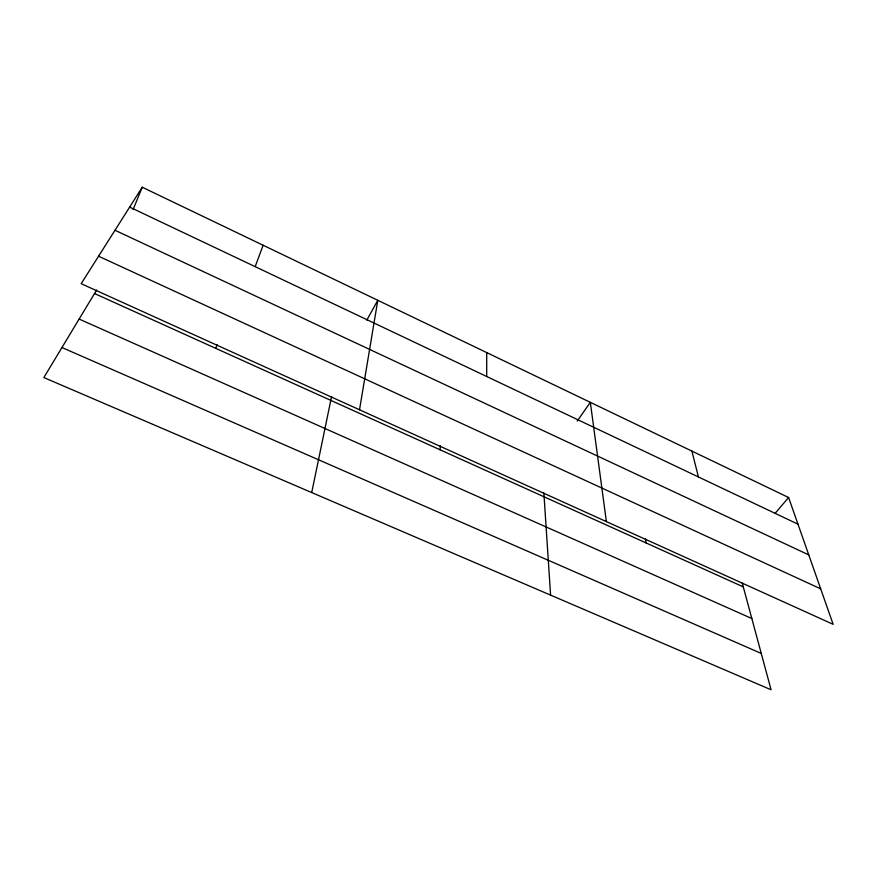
<?xml version="1.0" encoding="UTF-8"?>
<svg xmlns="http://www.w3.org/2000/svg" width="877" height="877" viewBox="0 0 877 877"><rect width="100%" height="100%" fill="white"/><g stroke="black" fill="none" stroke-linecap="round" stroke-linejoin="round"><path stroke-width="1.32" d="M486.691 376.496L486.724 352.598M440.111 449.791L440.342 445.801M359.526 409.767L377.801 300.307L366.805 320.138M311.719 492.556L331.583 396.525M255.163 266.652L263.133 245.253M215.753 348.344L217.156 344.683M133.096 209.614L142.238 187.218L788.609 497.522L833.15 624.325L81.177 283.677L142.238 187.218M96.613 290.057L43.85 377.559L771.08 689.782L742.216 582.953M577.198 421.07L590.331 402.335L606.391 521.607M775.016 513.451L788.609 497.522M61.96 347.533L761.258 653.442M79.127 319.053L751.83 618.537M94.519 293.532L743.279 586.888M98.564 256.216L820.686 588.851M114.986 230.267L808.758 554.889M129.653 207.104L797.971 524.183M691.898 451.096L698.421 476.945M645.428 538.927L646.13 542.951M543.861 492.907L550.592 595.121"/></g></svg>
